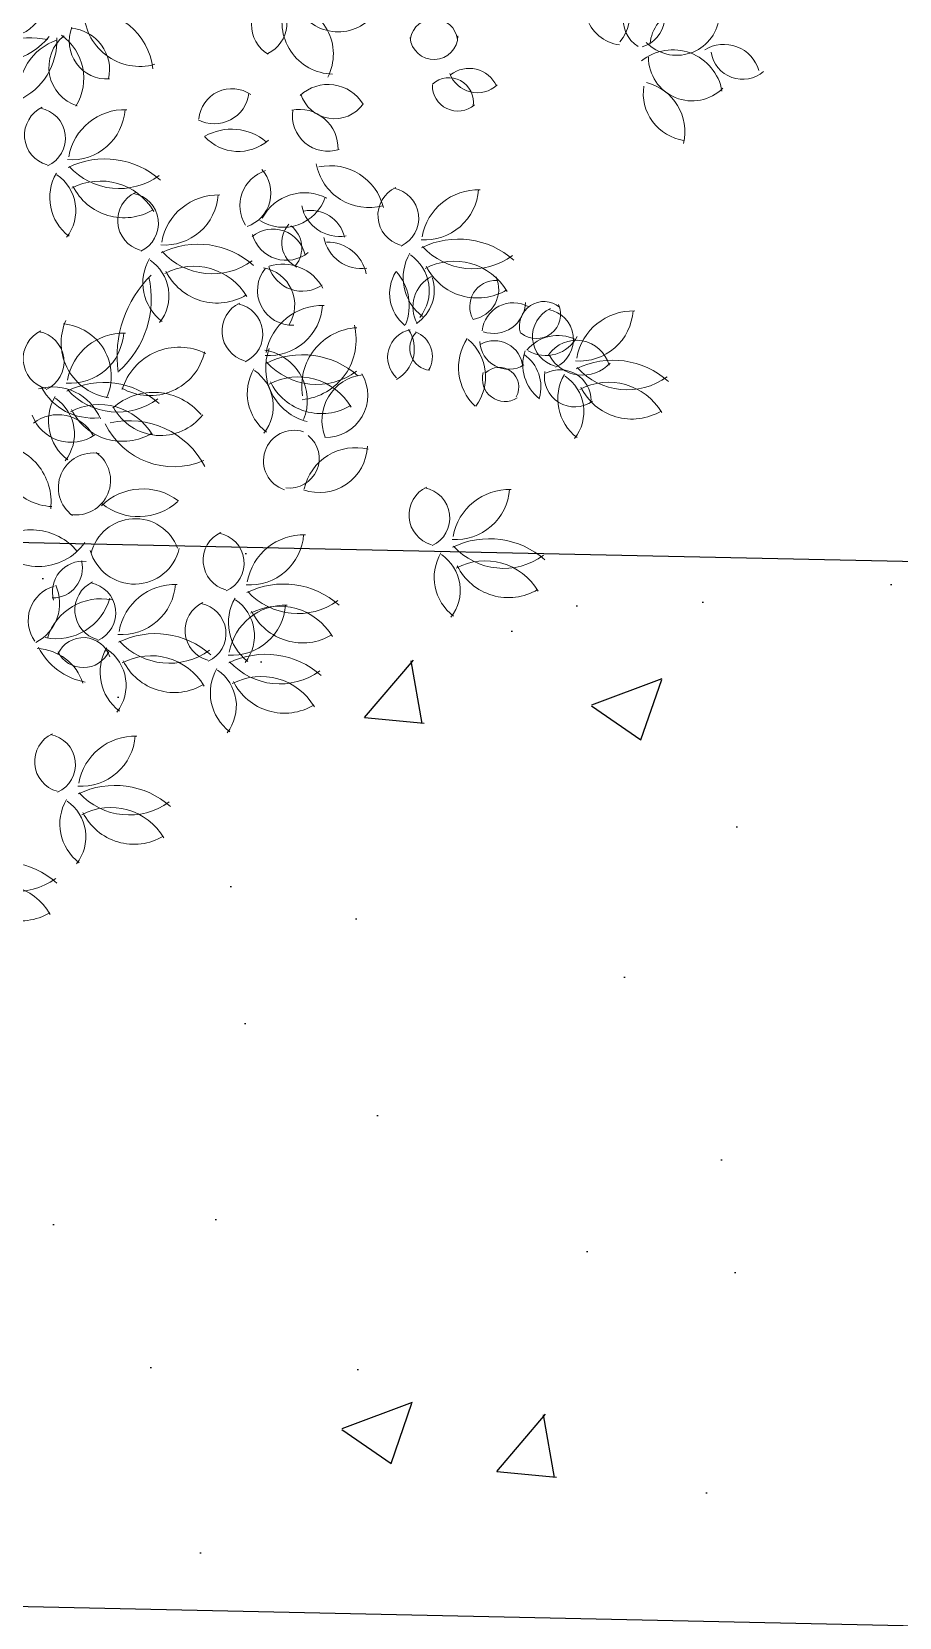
# Model space of a CAD drawing. Header units: millimetres. Extents: x 793 to 3159, y 750 to 2095.
# Drawn here: x 1191.313 to 1193.515, y 1060.724 to 1064.748 of the extents above; entities that cross this region are included whole.
import ezdxf

# ---------------------------------------------------------------- set-up
doc = ezdxf.new("R2010")
doc.units = ezdxf.units.MM
doc.linetypes.add('CENTER', pattern=[50.8, 31.75, -6.35, 6.35, -6.35])
doc.linetypes.add('CONTINUA', pattern=[0])
for name, color, linetype in [('A-BANQUETA', 8, 'Continuous'), ('A-PISOS', 252, 'Continuous'), ('A-VEGETACION', 65, 'Continuous')]:
    doc.layers.add(name, color=color, linetype=linetype)
doc.layers.add('JUNTA DE CONTROL', color=7, linetype='Continuous', true_color=0xf43e0b)
pattern_1 = [(50, (-2174.8441, -711.9263), (1.8218467, -0.1593909), [0.1905, -2.0955]), (355, (-2174.8441, -711.9263), (-0.3524342, 1.9105685), [0.1524, -1.6764058]), (100.451445, (-2174.6923, -711.9396), (1.4694125, 1.7511775), [0.1619001, -1.7809024]), (46.1842, (-2174.844, -711.4183), (2.7107904, -0.4204233), [0.28575, -3.14325]), (96.63556, (-2174.6182, -711.4533), (2.3740413, 2.4742612), [0.2428502, -2.671356]), (351.18415, (-2174.844, -711.4183), (2.3740413, 2.4742612), [0.2285997, -2.5145973]), (21, (-2174.5901, -711.5453), (1.5161439, -1.022652), [0.1905, -2.0955]), (326, (-2174.5901, -711.5453), (0.6180203, 1.8418797), [0.1524, -1.6764]), (71.451445, (-2174.4638, -711.6305), (2.1341642, 0.8192277), [0.1619001, -1.7808994]), (37.5, (-2174.8441, -711.9263), (0.03088603, 0.84555039), [0, -1.65608, 0, -1.7018, 0, -1.68275]), (7.5, (-2174.8441, -711.9263), (0.66819663, 1.00180575), [0, -0.97028, 0, -1.61798, 0, -0.64135]), (327.5, (-2175.4105, -711.9263), (1.35590595, -0.05728744), [0, -0.635, 0, -1.9812, 0, -2.6289]), (317.5, (-2175.6645, -711.9263), (1.4812918, 0.2542649), [0, -0.8255, 0, -1.31572, 0, -1.8669])]

# ---------------------------------------------------------------- blocks, each defined once
blk = doc.blocks.new('A$C15914C01')
at = {"layer": 'A-PISOS', "linetype": 'CONTINUA', "ltscale": 0.5}
h = blk.add_hatch(dxfattribs=at)
h.set_pattern_fill('AR-CONC', color=250, scale=0.01)
h.set_pattern_definition(pattern_1)
h.paths.add_polyline_path([(28.8187, 73.6316), (25.8187, 73.6316), (25.8168, 70.9506), (28.8168, 70.9109)])
h.paths.add_polyline_path([(22.815, 73.7093), (19.815, 73.7093), (19.8234, 71.0282), (22.8232, 70.9894)])
h.paths.add_polyline_path([(22.8067, 73.673), (19.8168, 73.7287), (19.815, 73.7093), (22.815, 73.7093)])
h.paths.add_polyline_path([(16.816, 73.787), (13.816, 73.787), (13.8062, 71.1062), (16.8065, 71.0673)])
h.paths.add_polyline_path([(10.8168, 73.847), (7.8168, 73.847), (7.8055, 71.1839), (10.8241, 71.1449)])
edge = h.paths.add_edge_path()
edge.add_line((4.8168, 73.847), (1.8168, 73.847))
edge.add_line((1.8168, 73.847), (1.8168, 74.2687))
edge.add_line((1.8168, 74.2687), (0.9178, 74.8049))
edge.add_line((0.9178, 74.8049), (-0.8035, 73.9985))
edge.add_line((-0.8035, 73.9985), (-0.7707, 72.9051))
edge.add_line((-0.7707, 72.9051), (-1.677, 72.4799))
edge.add_line((-1.677, 72.4799), (-2.4022, 73.243))
edge.add_arc((0.0094, 66.7149), 6.9592, 110.27524, 131.60436)
edge.add_line((-4.6115, 71.9187), (-3.6018, 71.3316))
edge.add_line((-3.6018, 71.3316), (4.8052, 71.2227))
edge.add_line((4.8052, 71.2227), (4.8168, 73.847))
h.paths.add_polyline_path([(4.8052, 73.9231), (2.3427, 73.955), (1.8168, 74.2687), (1.8168, 73.847), (4.8168, 73.847)], flags=17)
h.paths.add_polyline_path([(10.6833, 73.847), (7.8168, 73.8841), (7.8168, 73.847)])
h = blk.add_hatch(dxfattribs=at)
h.set_pattern_fill('AR-CONC', color=250, scale=0.01)
h.set_pattern_definition(pattern_1)
h.paths.add_polyline_path([(13.8054, 73.7895), (10.8054, 73.8625), (10.8241, 71.1449), (13.8062, 71.1062)])
h.paths.add_polyline_path([(7.8168, 73.8841), (4.8168, 73.923), (4.8052, 71.2227), (7.8055, 71.1839)])
h.paths.add_polyline_path([(19.8168, 73.7287), (16.8168, 73.7676), (16.8065, 71.0673), (19.8234, 71.0282)])
blk = doc.blocks.new('XR-CONJUNTO$0$A$C458D45B7')
at = {"lineweight": 0, "extrusion": (-2.43104e-07, -5.45806e-06, 1)}
blk.add_lwpolyline([(0.1057, -1.746), (0.1681, -1.7494, -0.110183), (-0.0866, -0.95, -0.110183), (0.0225, -0.1181, 0.069274), (0.0548, -0.1083, -0.159056), (0.3751, -0.5382), (0.4313, -0.5098), (0.2694, -0.2414), (0.6188, -0.3643), (0.5483, -0.2962, -0.129481), (0.1024, -0.068, 0.184379), (0.1254, 0.0127), (0.8832, -0.1415), (0.8943, -0.0784), (0.1156, 0.0518, -0.487233), (0.1075, 0.0667, -0.157099), (0.4909, 0.4325), (0.4557, 0.4846), (0.2096, 0.2904), (0.2879, 0.6525), (0.2292, 0.5741, -0.1274), (0.063, 0.1098, -1.508538), (0.0487, 0.1166), (-0.0409, 1.3604), (-0.1014, 1.2588), (-0.0393, 0.4627, -0.187108), (-0.3498, 1.1361), (-0.3949, 1.1174), (-0.3356, 0.7801), (-0.586, 0.9428), (-0.6161, 0.9071, -0.222061), (-0.0345, 0.1193), (-0.0367, 0.1218), (-0.9935, 0.563), (-0.9683, 0.4373, -0.148996), (-0.7862, 0.3977), (-0.1177, 0.0214, -0.61159), (-0.1188, -0.006, -0.101655), (-1.381, -0.3864), (-1.4565, -0.4291), (-0.657, -0.3716, -0.12496), (-1.5382, -0.8654), (-1.5037, -0.924), (-0.968, -0.7054), (-1.2263, -1.1913), (-1.1801, -1.2004, -0.176723), (-0.0978, -0.0662, 0.164875), (-0.0374, -0.112, -0.122319), (-0.6656, -1.3725), (-0.6394, -1.3961), (-0.165, -0.7555, -0.101541), (-0.347, -1.7346), (-0.3067, -1.749), (-0.1198, -1.2235), (0.1057, -1.746)], format="xyb", close=True, dxfattribs=at)
at = {"lineweight": 0, "extrusion": (2.43104e-07, 5.45806e-06, -1)}
for centre, major_axis, start_param, end_param in [((1.9055, -0.5708), (0.0701, -0.077, 0), 0.868385, 3.107628), ((1.8147, -0.6013), (0.0684, -0.0752, 0), 4.086493, 6.142639), ((1.0432, -0.6316), (0.0635, 0.0578, 0), 2.828355, 4.970388), ((0.9604, -0.6267), (0.0642, 0.0584, 0), 6.104573, 8.123386), ((1.1762, -0.5315), (0.0858, 0.0782, 0), 1.595626, 3.656981), ((1.9797, -0.6098), (0.0531, -0.0583, 0), 1.27183, 3.717815), ((1.9253, -0.6015), (0.0597, 0.0543, 0), 6.025032, 8.287942), ((0.5423, -0.7661), (0.1235, 0.1125, 0), 5.36207, 6.898676), ((0.673, -0.5985), (0.0953, -0.1046, 0), 0.451758, 2.314123), ((1.166, -0.6234), (0.0885, -0.0972, 0), 0.750634, 2.670163), ((1.0384, -0.705), (0.0858, -0.0942, 0), 3.951231, 5.923783), ((2.0694, -0.6791), (0.0677, -0.0743, 0), 2.389715, 4.70032), ((0.3358, -0.5709), (0.0714, 0.065, 0), 1.264913, 3.299305), ((0.5912, -0.6765), (0.0712, 0.0649, 0), 2.239479, 4.247459), ((1.4206, -0.6724), (0.0447, 0.0407, 0), 4.046495, 6.887858), ((2.0365, -0.5907), (0.0801, 0.073, 0), 0.865837, 3.095513), ((0.3952, -0.9166), (0.1824, 0.1661, 0), 4.763929, 5.636252), ((0.2948, -0.5436), (0.143, 0.1302, 0), 1.427963, 2.601349), ((0.5108, -0.8091), (0.1051, 0.0957, 0), 3.743488, 5.119397), ((0.2985, -0.6789), (0.1219, 0.111, 0), 0.683436, 1.880422), ((0.5462, -0.7433), (0.0689, -0.0756, 0), 1.029573, 3.198864), ((0.3985, -0.7729), (0.0993, 0.0905, 0), 6.058163, 7.566179), ((0.4925, -0.7502), (0.0711, -0.0781, 0), 3.953652, 5.660875), ((1.4206, -0.6545), (0.045, 0.041, 0), 0.745147, 3.783208), ((2.0285, -0.812), (0.0854, -0.0937, 0), 3.194354, 5.266214), ((2.1578, -0.7629), (0.0624, -0.0685, 0), 3.315824, 5.152296), ((2.0764, -0.7036), (0.0819, 0.0746, 0), 1.519596, 3.869397), ((2.2045, -0.6777), (0.0544, -0.0598, 0), 0.009364, 2.152356), ((1.4605, -0.8232), (0.0416, -0.0457, 0), 3.128591, 5.60002), ((1.5314, -0.724), (0.0552, 0.0503, 0), 1.558302, 3.521751), ((1.5113, -0.8135), (0.0514, -0.0565, 0), 3.212513, 5.011871), ((0.9098, -0.8788), (0.0568, -0.0624, 0), 2.393253, 4.474922), ((1.1541, -0.8854), (0.077, 0.0701, 0), 4.690567, 6.465808), ((1.4824, -0.7811), (0.0478, 0.0435, 0), 1.591957, 3.894), ((2.0741, -0.7951), (0.0813, -0.0893, 0), 0.876257, 2.452635), ((1.9318, -0.8938), (0.0862, -0.0947, 0), 4.111917, 5.679083), ((0.8645, -0.7958), (0.0594, -0.0652, 0), -0.726496, 1.218619), ((1.0811, -0.944), (0.073, 0.0665, 0), 5.248983, 7.046658), ((1.1694, -0.7784), (0.0664, 0.0605, 0), 1.357884, 3.565082), ((0.4619, -0.9165), (0.0578, 0.0526, 0), 2.569534, 5.006064), ((0.4102, -0.9246), (0.0521, -0.0572, 0), 4.051015, 6.582941), ((0.5022, -0.8424), (0.0917, -0.1007, 0), -0.777492, 0.800951), ((0.6394, -0.9952), (0.0977, -0.1073, 0), 2.477681, 3.902549), ((1.1537, -0.8603), (0.061, -0.0669, 0), 0.413196, 2.457667), ((0.926, -0.8367), (0.0863, 0.0786, 0), 1.589818, 3.127586), ((0.9106, -1.0346), (0.0926, -0.1017, 0), 3.353254, 4.564957), ((0.5906, -1.1866), (0.156, 0.1421, 0), 4.983233, 6.17178), ((0.6236, -0.8789), (0.1269, 0.1155, 0), 1.666781, 3.133707), ((1.0253, -1.0902), (0.069, 0.0628, 0), 3.308647, 5.138973), ((0.9205, -1.0592), (0.0664, 0.0605, 0), 6.277686, 8.249253), ((1.2581, -0.957), (0.1004, 0.0914, 0), 2.033796, 3.688076), ((1.1614, -1.1268), (0.103, 0.0938, 0), 5.235197, 6.77359), ((0.5723, -1.0738), (0.0909, 0.0828, 0), 2.943806, 4.400315), ((0.4057, -1.1082), (0.0813, 0.074, 0), 6.042078, 7.680112), ((0.5795, -1.1885), (0.1055, -0.1158, 0), 3.38331, 4.908592), ((0.6368, -0.9799), (0.0974, -0.107, 0), 0.190237, 1.841773), ((1.3608, -1.1116), (0.0578, 0.0526, 0), 2.569534, 5.006064), ((1.3091, -1.1196), (0.0521, -0.0572, 0), 4.051015, 6.582941), ((1.4011, -1.0374), (0.0917, -0.1007, 0), -0.777492, 0.800951), ((1.5383, -1.1903), (0.0977, -0.1073, 0), 2.477681, 3.902549), ((0.7002, -1.1307), (0.0578, 0.0526, 0), 2.569534, 5.006064), ((0.6485, -1.1387), (0.0521, -0.0572, 0), 4.051015, 6.582941), ((0.7405, -1.0565), (0.0917, -0.1007, 0), -0.777492, 0.800951), ((0.8777, -1.2094), (0.0977, -0.1073, 0), 2.477681, 3.902549), ((1.0421, -1.0332), (0.0826, 0.0753, 0), 1.048711, 2.866113), ((1.0967, -1.1776), (0.0894, 0.0814, 0), 4.357835, 5.930551), ((1.1846, -1.0688), (0.0724, 0.066, 0), 2.126203, 3.662822), ((1.1126, -1.19), (0.0655, 0.0597, 0), 5.242094, 6.774017), ((1.0176, -1.2329), (0.0616, 0.0561, 0), 4.748267, 6.798588), ((1.0502, -1.1398), (0.0656, 0.0598, 0), 1.617108, 3.605764), ((1.1075, -1.1835), (0.0461, -0.0506, 0), 1.181961, 3.053836), ((1.019, -1.1975), (0.0479, -0.0526, 0), 4.531679, 6.114111), ((1.4895, -1.3817), (0.156, 0.1421, 0), 4.983233, 6.17178), ((0.8289, -1.4008), (0.156, 0.1421, 0), 4.983233, 6.17178), ((1.242, -1.15), (0.0725, 0.066, 0), 2.164318, 3.678188), ((1.1553, -1.2826), (0.0683, -0.075, 0), 3.854023, 5.240722), ((1.5226, -1.0739), (0.1269, 0.1155, 0), 1.666781, 3.133707), ((1.4784, -1.3835), (0.1055, -0.1158, 0), 3.38331, 4.908592), ((0.8106, -1.288), (0.0909, 0.0828, 0), 2.943806, 4.400315), ((0.6441, -1.3224), (0.0813, 0.074, 0), 6.042078, 7.680112), ((0.862, -1.093), (0.1269, 0.1155, 0), 1.666781, 3.133707), ((0.8178, -1.4026), (0.1055, -0.1158, 0), 3.38331, 4.908592), ((1.0918, -1.2176), (0.0659, 0.06, 0), 1.69823, 3.571093), ((1.043, -1.3545), (0.0783, -0.086, 0), 3.570728, 4.946469), ((1.4712, -1.2689), (0.0909, 0.0828, 0), 2.943806, 4.400315), ((1.3047, -1.3033), (0.0813, 0.074, 0), 6.042078, 7.680112), ((1.5357, -1.175), (0.0974, -0.107, 0), 0.190237, 1.841773), ((0.9141, -1.4743), (0.1955, -0.2147, 0), 2.163971, 3.093217), ((0.463, -1.3312), (0.166, -0.1823, 0), -1.064666, -0.000104), ((0.8751, -1.194), (0.0974, -0.107, 0), 0.190237, 1.841773), ((1.0668, -1.3051), (0.0651, 0.0593, 0), 2.253087, 4.566682), ((0.9783, -1.3425), (0.0642, -0.0705, 0), 4.03691, 6.007166), ((1.4183, -1.3094), (0.0769, 0.0701, 0), 2.97626, 4.426761), ((1.2348, -1.342), (0.0872, -0.0957, 0), 4.707112, 5.824159), ((1.4594, -1.343), (0.0578, -0.0634, 0), 1.791928, 3.410217), ((1.3267, -1.3023), (0.0744, 0.0678, 0), 0.401855, 1.714979), ((1.584, -1.3411), (0.0445, -0.0489, 0), 1.786118, 3.912369), ((1.5135, -1.2978), (0.0522, -0.0573, 0), -1.25973, 0.566902), ((1.629, -1.4107), (0.0588, 0.0536, 0), 3.97883, 5.958356), ((1.7069, -1.3894), (0.042, -0.0461, 0), 2.007707, 4.557266), ((0.9678, -1.4088), (0.0578, 0.0526, 0), 2.569534, 5.006064), ((0.9161, -1.4168), (0.0521, -0.0572, 0), 4.051015, 6.582941), ((1.0081, -1.3346), (0.0917, -0.1007, 0), -0.777492, 0.800951), ((1.1453, -1.4875), (0.0977, -0.1073, 0), 2.477681, 3.902549), ((1.5783, -1.3283), (0.0545, -0.0598, 0), -0.813038, 1.059981), ((1.6874, -1.3597), (0.0414, -0.0455, 0), -1.262708, 1.413944), ((1.7562, -1.4153), (0.0578, 0.0526, 0), 2.569534, 5.006064), ((1.7045, -1.4233), (0.0521, -0.0572, 0), 4.051015, 6.582941), ((1.7965, -1.3411), (0.0917, -0.1007, 0), -0.777492, 0.800951), ((1.9337, -1.494), (0.0977, -0.1073, 0), 2.477681, 3.902549), ((0.6228, -1.4419), (0.095, -0.1043, 0), 0.869755, 2.711845), ((0.477, -1.5278), (0.0893, -0.0981, 0), 3.949733, 5.869629), ((1.2417, -1.546), (0.0999, -0.1097, 0), 2.132888, 3.812413), ((1.0778, -1.4302), (0.1128, 0.1028, 0), 0.48437, 2.20123), ((1.3819, -1.4714), (0.0526, 0.0479, 0), 3.048286, 5.247826), ((1.2889, -1.4511), (0.0602, -0.0661, 0), -1.42151, 0.212376), ((1.3575, -1.4699), (0.0495, 0.045, 0), 5.804263, 7.555064), ((1.7437, -1.5154), (0.069, -0.0758, 0), 2.992613, 4.319172), ((0.4638, -1.4838), (0.0578, 0.0526, 0), 2.569534, 5.006064), ((0.412, -1.4919), (0.0521, -0.0572, 0), 4.051015, 6.582941), ((0.5041, -1.4097), (0.0917, -0.1007, 0), -0.777492, 0.800951), ((0.6413, -1.5626), (0.0977, -0.1073, 0), 2.477681, 3.902549), ((0.783, -1.6027), (0.1018, -0.1118, 0), 2.590682, 4.333365), ((1.4235, -1.448), (0.0382, -0.0419, 0), 0.840385, 3.053217), ((1.6259, -1.4952), (0.0909, -0.0998, 0), 1.486848, 2.875757), ((1.436, -1.5206), (0.0916, 0.0834, 0), 6.141567, 7.656072), ((1.6176, -1.4269), (0.0492, -0.054, 0), 0.172175, 2.267867), ((1.5821, -1.4997), (0.0485, -0.0533, 0), 3.374486, 5.350939), ((1.711, -1.3735), (0.067, 0.061, 0), 1.213283, 2.813805), ((1.7903, -1.5105), (0.0635, 0.0579, 0), 4.479507, 6.747295), ((0.7069, -1.433), (0.0958, -0.1052, 0), -0.620898, 1.257402), ((1.1414, -1.5014), (0.0944, -0.1036, 0), 0.982263, 2.662977), ((0.9783, -1.5849), (0.0873, -0.0959, 0), 4.040533, 5.825192), ((1.0965, -1.6789), (0.156, 0.1421, 0), 4.983233, 6.17178), ((1.1296, -1.3711), (0.1269, 0.1155, 0), 1.666781, 3.133707), ((1.7642, -1.4868), (0.0815, 0.0742, 0), 2.96694, 4.191148), ((1.6007, -1.5446), (0.0738, 0.0672, 0), 6.048868, 7.302861), ((1.805, -1.4177), (0.0706, 0.0643, 0), 1.472484, 3.37871), ((1.8849, -1.6854), (0.156, 0.1421, 0), 4.983233, 6.17178), ((0.5924, -1.7539), (0.156, 0.1421, 0), 4.983233, 6.17178), ((1.0782, -1.5661), (0.0909, 0.0828, 0), 2.943806, 4.400315), ((0.9117, -1.6005), (0.0813, 0.074, 0), 6.042078, 7.680112), ((1.0854, -1.6807), (0.1055, -0.1158, 0), 3.38331, 4.908592), ((1.2609, -1.6323), (0.0778, -0.0855, 0), 1.918483, 3.760095), ((1.1542, -1.5703), (0.0791, 0.072, 0), 0.195187, 2.318951), ((1.6091, -1.5243), (0.0425, 0.0387, 0), 1.734871, 4.153312), ((1.5944, -1.5453), (0.0336, -0.0369, 0), 3.099403, 5.951328), ((1.786, -1.5169), (0.057, 0.0519, 0), 1.668591, 4.040558), ((1.7493, -1.5789), (0.0585, 0.0533, 0), 4.975325, 7.002562), ((1.8666, -1.5726), (0.0909, 0.0828, 0), 2.943806, 4.400315), ((1.7001, -1.607), (0.0813, 0.074, 0), 6.042078, 7.680112), ((1.918, -1.3776), (0.1269, 0.1155, 0), 1.666781, 3.133707), ((1.8738, -1.6872), (0.1055, -0.1158, 0), 3.38331, 4.908592), ((0.4627, -1.6858), (0.0965, 0.0879, 0), 5.163098, 6.626384), ((0.5621, -1.4865), (0.099, -0.1087, 0), 0.621866, 1.808522), ((0.6255, -1.4462), (0.1269, 0.1155, 0), 1.666781, 3.133707), ((0.7191, -1.723), (0.1155, 0.1052, 0), 4.718896, 6.320013), ((1.1427, -1.4721), (0.0974, -0.107, 0), 0.190237, 1.841773), ((1.9311, -1.4787), (0.0974, -0.107, 0), 0.190237, 1.841773), ((0.5742, -1.6411), (0.0909, 0.0828, 0), 2.943806, 4.400315), ((0.4076, -1.6756), (0.0813, 0.074, 0), 6.042078, 7.680112), ((0.5814, -1.7558), (0.1055, -0.1158, 0), 3.38331, 4.908592), ((0.7347, -1.5407), (0.1002, 0.0912, 0), 1.386642, 3.372135), ((0.508, -1.5903), (0.0709, -0.0778, 0), 0.120299, 1.944748), ((0.4762, -1.7275), (0.0685, -0.0752, 0), 3.211817, 4.937174), ((0.6386, -1.5472), (0.0974, -0.107, 0), 0.190237, 1.841773), ((0.7689, -1.5609), (0.1308, -0.1436, 0), 0.328466, 1.844368), ((0.659, -1.8548), (0.145, -0.1593, 0), 3.642263, 4.961959), ((1.0756, -1.7372), (0.0522, -0.0573, 0), 1.05275, 4.182005), ((1.0644, -1.7315), (0.0505, -0.0554, 0), 4.555762, 7.142185), ((0.4688, -1.7106), (0.11, 0.1002, 0), 2.356072, 3.990407), ((0.3124, -1.849), (0.0993, -0.1091, 0), 3.920668, 5.558542), ((0.5658, -1.8099), (0.0649, 0.0591, 0), 2.928423, 5.62201), ((0.5228, -1.7922), (0.0647, 0.0589, 0), 6.067305, 8.748552), ((1.1392, -1.6948), (0.0905, 0.0824, 0), 0.769881, 2.634816), ((1.2321, -1.8351), (0.0893, -0.098, 0), 2.51634, 4.119105), ((0.6938, -1.9628), (0.1114, 0.1015, 0), 4.670271, 6.083992), ((1.4467, -1.8713), (0.0578, 0.0526, 0), 2.569534, 5.006064), ((1.395, -1.8793), (0.0521, -0.0572, 0), 4.051015, 6.582941), ((1.487, -1.7971), (0.0917, -0.1007, 0), -0.777492, 0.800951), ((1.6242, -1.95), (0.0977, -0.1073, 0), 2.477681, 3.902549), ((0.6811, -1.7353), (0.109, 0.0992, 0), 1.559887, 2.985463), ((0.6749, -2.0027), (0.0773, -0.0849, 0), 2.540907, 5.084101), ((0.4118, -2.0705), (0.1022, -0.1122, 0), 3.166321, 4.746743), ((0.9254, -1.9911), (0.0578, 0.0526, 0), 2.569534, 5.006064), ((0.8737, -1.9991), (0.0521, -0.0572, 0), 4.051015, 6.582941), ((0.9657, -1.9169), (0.0917, -0.1007, 0), -0.777492, 0.800951), ((1.1029, -2.0698), (0.0977, -0.1073, 0), 2.477681, 3.902549), ((1.5754, -2.1414), (0.156, 0.1421, 0), 4.983233, 6.17178), ((0.4287, -1.8685), (0.0962, -0.1057, 0), -0.22961, 1.697981), ((0.6723, -1.9376), (0.0783, -0.086, 0), -0.613396, 2.029773), ((1.5571, -2.0286), (0.0909, 0.0828, 0), 2.943806, 4.400315), ((1.3906, -2.063), (0.0813, 0.074, 0), 6.042078, 7.680112), ((1.6084, -1.8336), (0.1269, 0.1155, 0), 1.666781, 3.133707), ((1.5643, -2.1432), (0.1055, -0.1158, 0), 3.38331, 4.908592), ((0.5426, -2.0743), (0.0571, 0.052, 0), 3.585355, 5.548075), ((0.4651, -2.0153), (0.056, 0.051, 0), 0.48544, 2.307087), ((1.6216, -1.9347), (0.0974, -0.107, 0), 0.190237, 1.841773), ((0.6009, -2.1201), (0.0578, 0.0526, 0), 2.569534, 5.006064), ((0.5491, -2.1281), (0.0521, -0.0572, 0), 4.051015, 6.582941), ((0.7784, -2.1988), (0.0977, -0.1073, 0), 2.477681, 3.902549), ((1.0541, -2.2612), (0.156, 0.1421, 0), 4.983233, 6.17178), ((0.4944, -2.1477), (0.0664, 0.0605, 0), 3.241774, 5.168831), ((0.3716, -2.1055), (0.0756, -0.083, 0), -1.266144, 0.247817), ((0.4753, -2.0536), (0.0947, -0.104, 0), -0.571332, 0.931252), ((0.5907, -2.2354), (0.0966, -0.106, 0), 2.611195, 4.065193), ((0.6412, -2.0459), (0.0917, -0.1007, 0), -0.777492, 0.800951), ((1.0358, -2.1484), (0.0909, 0.0828, 0), 2.943806, 4.400315), ((0.8693, -2.1828), (0.0813, 0.074, 0), 6.042078, 7.680112), ((1.0872, -1.9534), (0.1269, 0.1155, 0), 1.666781, 3.133707), ((1.043, -2.263), (0.1055, -0.1158, 0), 3.38331, 4.908592), ((0.8812, -2.1699), (0.0578, 0.0526, 0), 2.569534, 5.006064), ((0.8295, -2.178), (0.0521, -0.0572, 0), 4.051015, 6.582941), ((0.9215, -2.0958), (0.0917, -0.1007, 0), -0.777492, 0.800951), ((1.0587, -2.2486), (0.0977, -0.1073, 0), 2.477681, 3.902549), ((1.1003, -2.0545), (0.0974, -0.107, 0), 0.190237, 1.841773), ((0.7295, -2.3902), (0.156, 0.1421, 0), 4.983233, 6.17178), ((0.5455, -2.2619), (0.0525, 0.0478, 0), 4.308395, 6.697311), ((0.7626, -2.0824), (0.1269, 0.1155, 0), 1.666781, 3.133707), ((1.0099, -2.44), (0.156, 0.1421, 0), 4.983233, 6.17178), ((0.4237, -2.3478), (0.0947, 0.0862, 0), 5.4867, 6.696734), ((0.5785, -2.1404), (0.1114, -0.1224, 0), 0.907109, 1.835464), ((0.5454, -2.1943), (0.0536, 0.0488, 0), 1.197735, 3.396556), ((0.7113, -2.2774), (0.0909, 0.0828, 0), 2.943806, 4.400315), ((0.5447, -2.3118), (0.0813, 0.074, 0), 6.042078, 7.680112), ((0.7185, -2.392), (0.1055, -0.1158, 0), 3.38331, 4.908592), ((0.7757, -2.1835), (0.0974, -0.107, 0), 0.190237, 1.841773), ((1.0429, -2.1322), (0.1269, 0.1155, 0), 1.666781, 3.133707), ((0.9916, -2.3272), (0.0909, 0.0828, 0), 2.943806, 4.400315), ((0.8251, -2.3616), (0.0813, 0.074, 0), 6.042078, 7.680112), ((0.9988, -2.4419), (0.1055, -0.1158, 0), 3.38331, 4.908592), ((1.0561, -2.2333), (0.0974, -0.107, 0), 0.190237, 1.841773), ((0.5023, -2.5061), (0.0578, 0.0526, 0), 2.569534, 5.006064), ((0.4505, -2.5141), (0.0521, -0.0572, 0), 4.051015, 6.582941), ((0.5426, -2.4319), (0.0917, -0.1007, 0), -0.777492, 0.800951), ((0.6798, -2.5848), (0.0977, -0.1073, 0), 2.477681, 3.902549), ((0.6309, -2.7762), (0.156, 0.1421, 0), 4.983233, 6.17178), ((0.6127, -2.6634), (0.0909, 0.0828, 0), 2.943806, 4.400315), ((0.4461, -2.6978), (0.0813, 0.074, 0), 6.042078, 7.680112), ((0.664, -2.4684), (0.1269, 0.1155, 0), 1.666781, 3.133707), ((0.6199, -2.778), (0.1055, -0.1158, 0), 3.38331, 4.908592), ((0.6771, -2.5695), (0.0974, -0.107, 0), 0.190237, 1.841773), ((0.3445, -2.9732), (0.156, 0.1421, 0), 4.983233, 6.17178), ((0.3776, -2.6654), (0.1269, 0.1155, 0), 1.666781, 3.133707), ((0.3335, -2.975), (0.1055, -0.1158, 0), 3.38331, 4.908592), ((0.3907, -2.7665), (0.0974, -0.107, 0), 0.190237, 1.841773)]:
    blk.add_ellipse(centre, major_axis=major_axis, ratio=1, start_param=start_param, end_param=end_param, dxfattribs=at)

msp = doc.modelspace()

# ---------------------------------------------------------------- linework, layer by layer
at = {"layer": 'A-BANQUETA', "linetype": 'CONTINUA', "ltscale": 0.5}
for p, q in [((1214.6771, 1062.94585, 293.72089), (1182.58951, 1063.63948, 293.72089)), ((1208.97734, 1060.36825, 293.72089), (1176.62249, 1061.06766, 293.72089))]:
    msp.add_line(p, q, dxfattribs=at)

# ---------------------------------------------------------------- block references
at = {"layer": 'A-VEGETACION', "linetype": 'CONTINUA', "ltscale": 0.5, "rotation": 359.4659533148276}
msp.add_blockref('XR-CONJUNTO$0$A$C458D45B7', (1190.91967, 1065.40625, 293.72089), dxfattribs=at)
at = {"layer": 'JUNTA DE CONTROL', "linetype": 'CENTER', "ltscale": 0.05, "rotation": 359.5035917933524}
msp.add_blockref('A$C15914C01', (1179.60612, 989.70753, 293.72089), dxfattribs=at)

doc.saveas('drawing.dxf')
